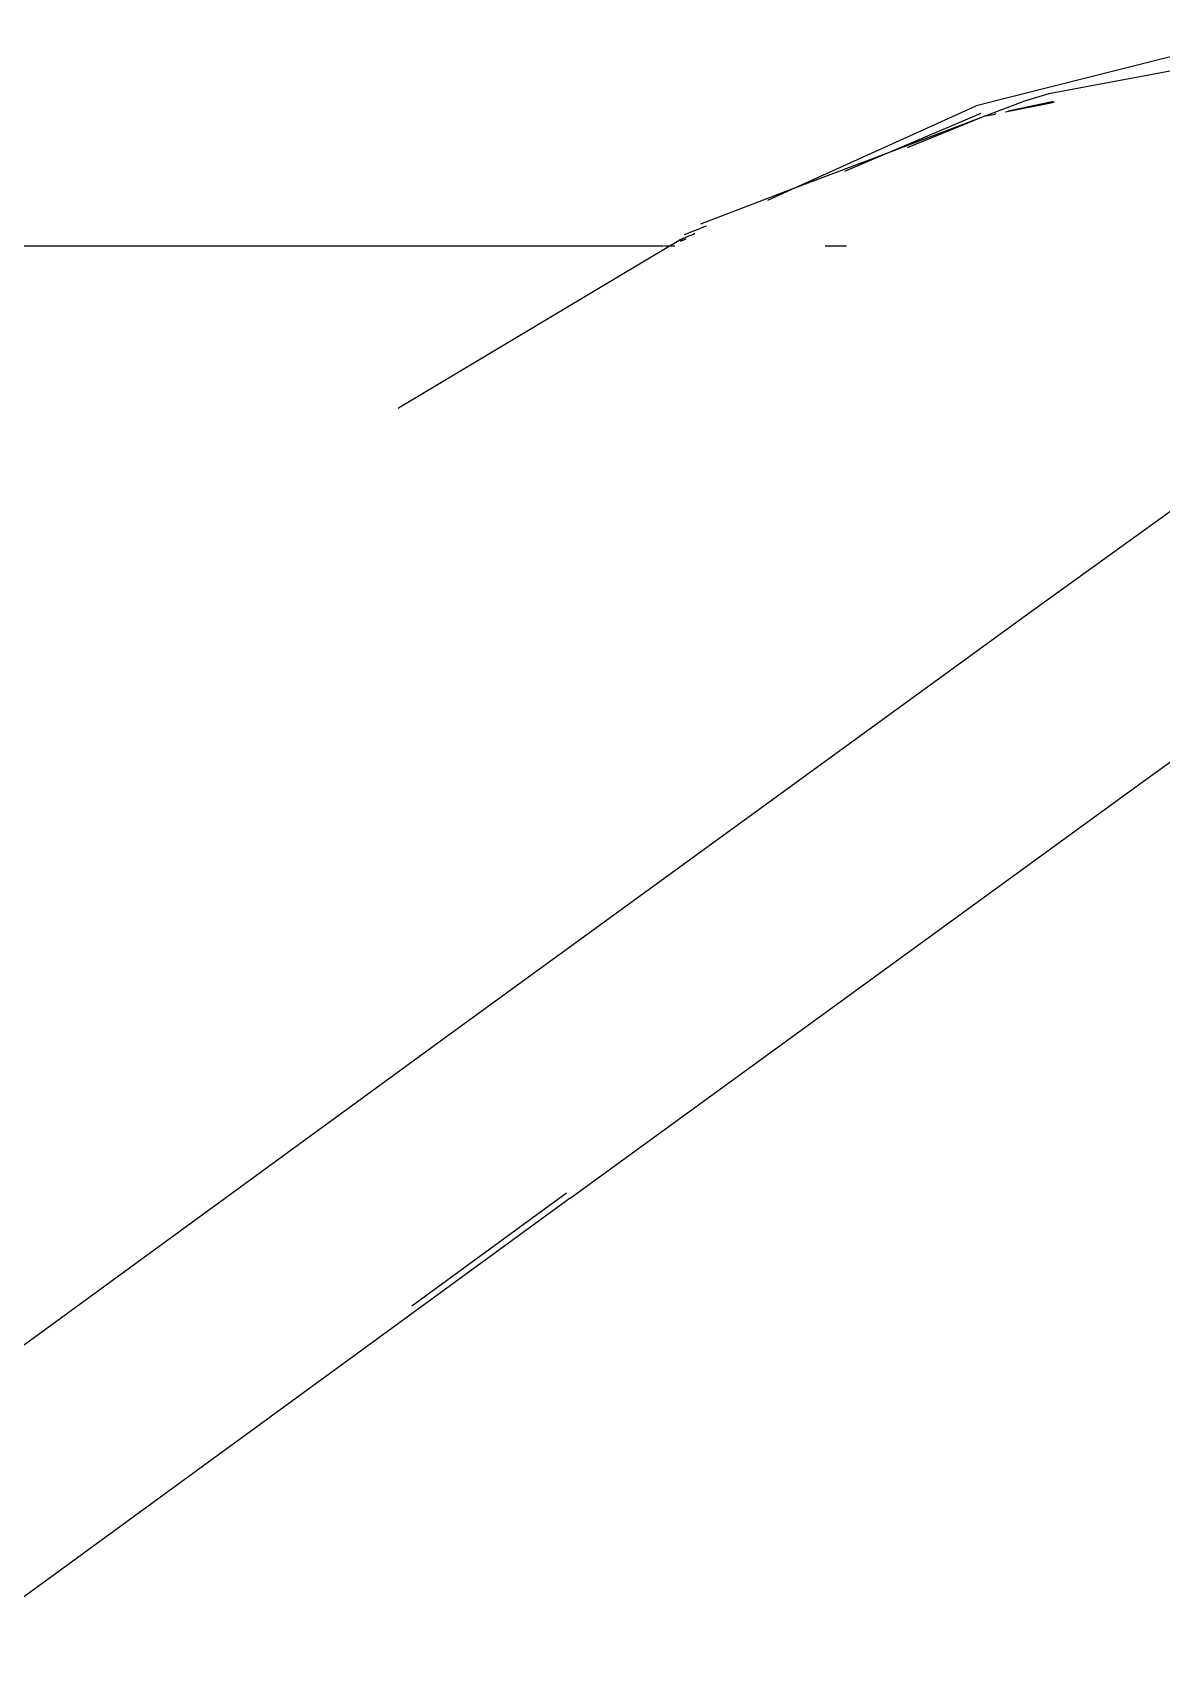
# Model space of a CAD drawing. Header units: millimetres. Extents: x -41292 to 298682, y -22072 to 33155.
# Drawn here: x 30647.6 to 30725.9, y 5912.6 to 6025.6 of the extents above; entities that cross this region are included whole.
import ezdxf

# ---------------------------------------------------------------- set-up
doc = ezdxf.new("R2010")
doc.units = ezdxf.units.MM

# ---------------------------------------------------------------- blocks, each defined once
blk = doc.blocks.new('AHSISHEUD')
for p, q in [((31360.52, 23673.72), (31340.4, 23668.64)), ((31366.6, 23673.44), (31345.43, 23669.48)), ((31327.84, 23662.96), (31340.4, 23668.64)), ((31340.91, 23667.91), (31343.58, 23668.93)), ((31345.8, 23668.87), (31342.44, 23668.2)), ((31345.75, 23668.95), (31342.64, 23668.28)), ((31345.43, 23669.48), (31343.58, 23668.93)), ((31334.28, 23665.4), (31340.74, 23668.15)), ((31334.28, 23665.4), (31340.91, 23667.91)), ((31335.63, 23665.77), (31340.91, 23667.91)), ((31341.61, 23668.03), (31340.91, 23667.91)), ((31341.77, 23668.1), (31341.61, 23668.03)), ((31327.84, 23662.96), (31334.28, 23665.4)), ((31331.29, 23664.13), (31334.28, 23665.4)), ((31321.32, 23660.48), (31327.84, 23662.96)), ((31325.95, 23662.1), (31327.84, 23662.96)), ((31319.85, 23659.37), (31320.44, 23659.61)), ((31319.87, 23659.35), (31320.44, 23659.61)), ((31319.91, 23659.28), (31320.31, 23659.44)), ((31321.68, 23660.31), (31320.17, 23659.72)), ((31320.44, 23659.61), (31320.81, 23659.76)), ((31320.81, 23659.76), (31320.9, 23659.82)), ((29903.15, 23658.94), (31318.72, 23658.94)), ((31319.19, 23658.94), (31300.37, 23647.71)), ((31318.79, 23658.94), (31319.19, 23658.94)), ((31319.87, 23659.35), (31319.19, 23658.94)), ((31319.19, 23658.94), (31319.51, 23658.94)), ((31329.93, 23658.94), (31331.41, 23658.94)), ((31371.69, 23653.38), (31344.39, 23633.74)), ((31300.34, 23647.69), (31300.37, 23647.71)), ((31352.32, 23622.1), (31379.54, 23641.68)), ((31344.39, 23633.74), (31304.28, 23604.58)), ((31312.25, 23592.97), (31352.32, 23622.1)), ((31304.28, 23604.58), (30619.53, 23105.12)), ((31312.25, 23592.97), (30627.56, 23093.55)), ((31301.28, 23585.52), (31312, 23593.33))]:
    blk.add_line(p, q)

msp = doc.modelspace()

# ---------------------------------------------------------------- block references
msp.add_blockref('AHSISHEUD', (-627.37, -17648.09))

doc.saveas('drawing.dxf')
